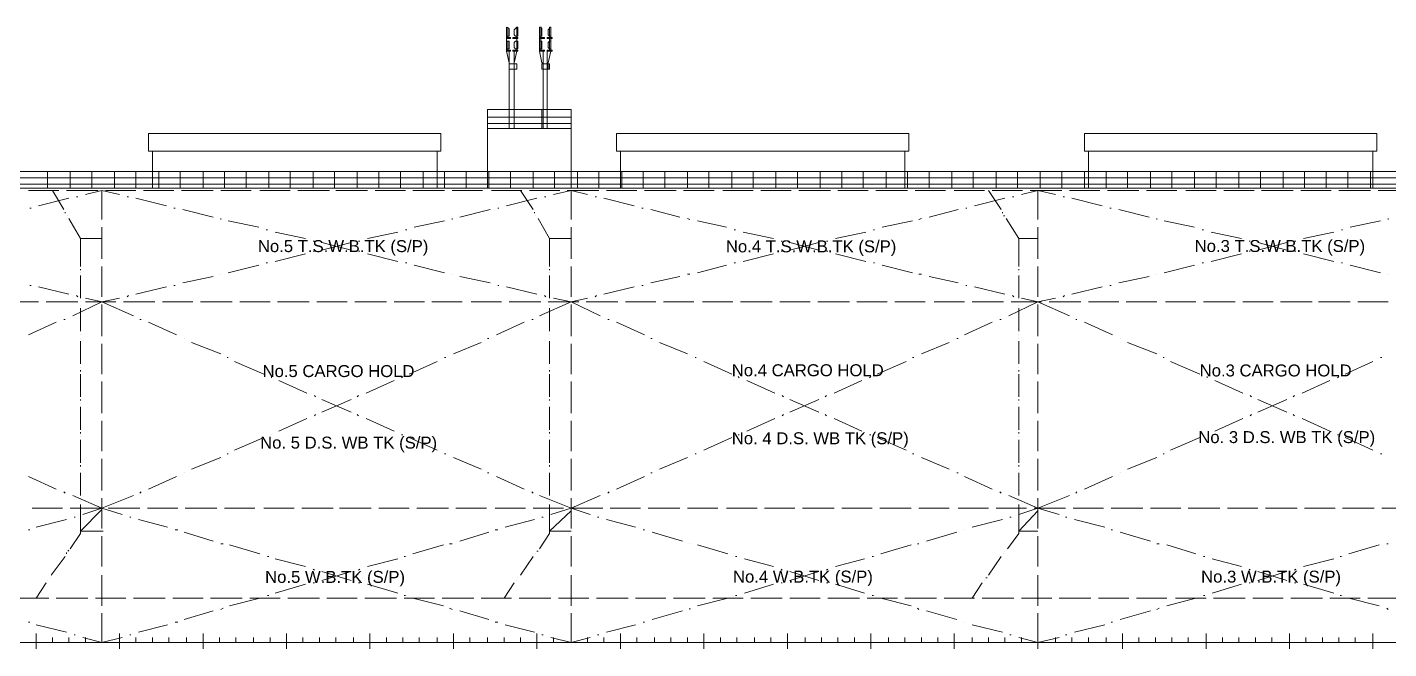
# Model space of a CAD drawing. Header units: millimetres. Extents: x -20 to 292011, y -1154 to 59111.
# Drawn here: x 141863 to 216007, y -259 to 33559 of the extents above; entities that cross this region are included whole.
import ezdxf

# ---------------------------------------------------------------- set-up
doc = ezdxf.new("R2010")
doc.units = ezdxf.units.MM
doc.layers.add('PDF_Geomertry', color=7, linetype='Continuous')
doc.styles.get("Standard").update_dxf_attribs({"font": 'arial.ttf'})

msp = doc.modelspace()

# ---------------------------------------------------------------- linework, layer by layer
at = {"layer": 'PDF_Geomertry', "lineweight": 5}
for points in [[(168104, 33145), (168104, 33421), (168104, 33490), (167967, 33559), (167967, 33076), (168104, 33076)], [(168587, 32939), (168587, 33008), (168311, 33008), (168311, 32939)], [(168380, 32457), (168449, 32388), (168518, 32388), (168518, 32319), (168518, 32388), (168587, 32388), (168587, 32801), (168518, 32801), (168449, 32801), (168380, 32732)], [(169895, 33008), (169757, 33008)], [(169895, 32939), (169895, 33008)], [(170446, 32939), (170171, 32939), (170171, 33008), (170446, 33008)], [(168173, 32250), (167967, 32250), (167967, 32319), (168173, 32319)], [(168036, 32319), (167967, 32319), (168036, 32319)], [(168587, 32250), (168587, 32319), (168311, 32319), (168311, 32250)], [(168449, 32319), (168587, 32319)], [(168104, 31286), (168104, 31561)], [(170308, 31286), (169895, 31286), (169895, 31561), (170308, 31561)], [(164385, 26809), (148475, 26809), (148475, 27773), (164385, 27773)], [(173959, 26809), (173959, 27773), (189869, 27773), (189869, 26809)], [(215353, 26809), (199443, 26809), (199443, 27773), (215353, 27773)], [(123404, 25707), (260604, 25707)]]:
    msp.add_lwpolyline(points, close=True, dxfattribs=at)
for points in [[(167967, 33559), (167967, 33559)], [(168036, 33559), (168036, 33076), (168036, 33008), (168036, 32939), (168036, 33008)], [(168518, 33559), (168587, 33559), (168587, 33076), (168518, 33076), (168518, 33008), (168518, 33076), (168518, 33559), (168449, 33490), (168380, 33421), (168380, 33145), (168449, 33076), (168518, 33076)], [(169826, 33008), (169826, 33076), (169826, 33559), (169757, 33559), (169757, 33076), (169757, 33008), (169757, 32939)], [(169826, 33559), (169895, 33490), (169895, 33421), (169895, 33145), (169895, 33076), (169826, 33076), (169757, 33076)], [(170308, 33559), (170308, 33490), (170240, 33421), (170240, 33145), (170308, 33076), (170308, 33559), (170377, 33559), (170377, 33076), (170377, 33008), (170377, 32939), (170377, 32250), (170240, 31630), (170171, 31630)], [(167967, 33008), (167967, 32939), (167967, 33008), (167967, 32939), (168173, 32939), (168173, 33008), (167967, 33008), (168036, 33008), (167967, 33008), (167967, 33076), (167967, 33076)], [(167967, 32319), (167967, 32250), (167967, 32939), (167967, 32250), (168104, 31630), (168104, 31630)], [(168104, 32732), (168104, 32801), (167967, 32801), (167967, 32801)], [(167967, 32801), (167967, 32388), (168104, 32388), (168104, 32457), (168104, 32732)], [(168036, 32801), (168036, 32388), (168036, 32319), (168036, 32250)], [(168380, 31630), (168380, 31630), (168518, 32250), (168518, 32939)], [(168449, 32939), (168449, 33008), (168587, 33008), (168587, 32939), (168587, 33008), (168449, 33008)], [(168518, 32319), (168518, 32250), (168518, 32939), (168518, 33008)], [(168518, 32801), (168518, 32388)], [(169964, 31630), (169895, 31630), (169757, 32250), (169757, 32939), (169757, 33008), (169757, 32939), (170033, 32939), (170033, 33008), (169757, 33008)], [(169826, 32319), (169826, 32388), (169757, 32388), (169757, 32801), (169826, 32801), (169826, 32388), (169895, 32388), (169895, 32457), (169895, 32732), (169895, 32801), (169826, 32801)], [(169826, 32250), (169826, 32939)], [(170308, 32801), (170240, 32732), (170240, 32457), (170308, 32388), (170308, 32801), (170377, 32801), (170377, 32388), (170377, 32319), (170308, 32319), (170308, 32319), (170377, 32319)], [(170308, 33008), (170308, 33076), (170377, 33076)], [(170377, 32388), (170308, 32388), (170308, 32319), (170308, 32250), (170308, 32939), (170308, 33008), (170377, 33008), (170377, 32939)], [(170377, 33008), (170308, 33008), (170308, 32939)], [(167967, 32388), (167967, 32388), (167967, 32319), (167967, 32319)], [(168104, 32250), (168104, 28049)], [(168380, 32250), (168380, 28049), (168380, 29082)], [(168449, 32319), (168449, 32319)], [(169757, 32388), (169757, 32319), (169895, 32319), (169757, 32319), (169757, 32250), (169757, 32319), (169757, 32319)], [(169757, 32319), (170033, 32319), (170033, 32250), (169757, 32250)], [(169895, 32250), (169895, 32319), (169895, 32319)], [(169964, 32250), (169964, 28049)], [(170171, 32250), (170171, 32319), (170446, 32319), (170446, 32250), (170171, 32250), (170171, 28049)], [(170377, 32319), (170377, 32319), (170377, 32250)], [(168104, 31561), (168518, 31561), (168518, 31286), (168104, 31286)], [(168380, 31561), (168380, 31286)], [(169964, 31561), (169964, 31286)], [(170240, 31561), (170240, 31286)], [(166934, 28049), (166934, 29082), (171479, 29082), (171479, 28049), (171479, 24811)], [(169895, 28049), (169895, 29082)], [(3286, 14893), (1289, 14342), (1289, 24811), (261017, 24811), (267353, 25018), (271417, 28668)], [(166934, 28668), (171479, 28668)], [(166934, 28324), (171479, 28324)], [(166934, 24811), (166934, 28049), (171479, 28049)], [(148682, 26809), (148682, 24811)], [(164179, 26809), (164179, 24811)], [(174165, 26809), (174165, 24811)], [(189662, 26809), (189662, 24811)], [(199649, 26809), (199649, 24811)], [(215146, 26809), (215146, 24811)], [(268042, 25707), (260604, 25362), (123404, 25362)], [(267629, 25294), (260604, 25018), (123404, 25018)], [(142965, 25707), (142965, 24811)], [(144205, 25707), (144205, 24811)], [(145376, 25707), (145376, 24811)], [(146615, 25707), (146615, 24811)], [(147786, 25707), (147786, 24811)], [(149026, 25707), (149026, 24811)], [(150197, 25707), (150197, 24811)], [(151437, 25707), (151437, 24811)], [(152608, 25707), (152608, 24811)], [(153778, 25707), (153778, 24811)], [(155018, 25707), (155018, 24811)], [(156189, 25707), (156189, 24811)], [(157429, 25707), (157429, 24811)], [(158600, 25707), (158600, 24811)], [(159839, 25707), (159839, 24811)], [(161010, 25707), (161010, 24811)], [(162181, 25707), (162181, 24811)], [(163421, 25707), (163421, 24811)], [(164592, 25707), (164592, 24811)], [(165763, 25707), (165763, 24811)], [(167002, 25707), (167002, 24811)], [(168173, 25707), (168173, 24811)], [(169413, 25707), (169413, 24811)], [(170584, 25707), (170584, 24811)], [(171824, 25707), (171824, 24811)], [(172995, 25707), (172995, 24811)], [(174234, 25707), (174234, 24811)], [(175405, 25707), (175405, 24811)], [(176576, 25707), (176576, 24811)], [(177816, 25707), (177816, 24811)], [(178987, 25707), (178987, 24811)], [(180226, 25707), (180226, 24811)], [(181397, 25707), (181397, 24811)], [(182637, 25707), (182637, 24811)], [(183808, 25707), (183808, 24811)], [(185048, 25707), (185048, 24811)], [(186219, 25707), (186219, 24811)], [(187389, 25707), (187389, 24811)], [(188629, 25707), (188629, 24811)], [(189800, 25707), (189800, 24811)], [(190971, 25707), (190971, 24811)], [(192211, 25707), (192211, 24811)], [(193382, 25707), (193382, 24811)], [(194621, 25707), (194621, 24811)], [(195792, 25707), (195792, 24811)], [(197032, 25707), (197032, 24811)], [(198203, 25707), (198203, 24811)], [(199443, 25707), (199443, 24811)], [(200613, 25707), (200613, 24811)], [(201784, 25707), (201784, 24811)], [(203024, 25707), (203024, 24811)], [(204195, 25707), (204195, 24811)], [(205435, 25707), (205435, 24811)], [(206606, 25707), (206606, 24811)], [(207845, 25707), (207845, 24811)], [(209016, 25707), (209016, 24811)], [(210256, 25707), (210256, 24811)], [(211427, 25707), (211427, 24811)], [(212598, 25707), (212598, 24811)], [(213769, 25707), (213769, 24811)], [(215008, 25707), (215008, 24811)], [(141932, 24674), (143585, 24674)], [(143860, 23641), (143240, 24674)], [(143998, 24674), (145720, 24674)], [(145927, 24674), (145031, 24467)], [(145927, 23090), (145927, 24674), (146891, 24467)], [(146133, 24674), (147786, 24674)], [(148200, 24674), (149852, 24674)], [(150266, 24674), (151988, 24674)], [(152401, 24674), (154054, 24674)], [(154536, 24674), (156189, 24674)], [(156602, 24674), (158324, 24674)], [(158669, 24674), (160390, 24674)], [(160804, 24674), (162457, 24674)], [(162870, 24674), (164592, 24674)], [(165005, 24674), (166658, 24674)], [(167140, 24674), (168793, 24674)], [(169413, 23641), (168724, 24674)], [(169206, 24674), (170859, 24674)], [(170515, 24467), (171479, 24674), (172375, 24467)], [(171273, 24674), (172995, 24674)], [(171479, 23090), (171479, 24674)], [(173408, 24674), (175061, 24674)], [(175474, 24674), (177196, 24674)], [(177609, 24674), (179262, 24674)], [(179744, 24674), (181397, 24674)], [(181811, 24674), (183464, 24674)], [(183877, 24674), (185599, 24674)], [(186012, 24674), (187665, 24674)], [(188078, 24674), (189800, 24674)], [(190213, 24674), (191866, 24674)], [(192348, 24674), (194001, 24674)], [(194897, 23641), (194208, 24674)], [(194415, 24674), (196068, 24674)], [(197858, 24467), (196894, 24674), (195999, 24467)], [(196481, 24674), (198203, 24674)], [(196894, 23090), (196894, 24674)], [(198616, 24674), (200269, 24674)], [(200682, 24674), (202404, 24674)], [(202817, 24674), (204470, 24674)], [(204953, 24674), (206606, 24674)], [(207019, 24674), (208672, 24674)], [(209085, 24674), (210807, 24674)], [(211220, 24674), (212873, 24674)], [(213286, 24674), (215008, 24674)], [(215422, 24674), (217075, 24674)], [(144136, 24260), (142483, 23847)], [(144618, 24329), (144549, 24329)], [(147304, 24329), (147373, 24329)], [(147786, 24260), (149439, 23847)], [(169620, 24260), (167967, 23847)], [(170102, 24329), (170033, 24329)], [(172788, 24329), (172857, 24329)], [(173270, 24260), (174923, 23847)], [(195103, 24260), (193450, 23847)], [(195586, 24329), (195517, 24329)], [(198272, 24329), (198341, 24329)], [(198754, 24260), (200407, 23847)], [(142070, 23709), (142001, 23709)], [(143929, 23434), (143929, 23503)], [(144067, 23296), (144067, 23296)], [(144756, 20541), (144756, 22056), (144136, 23158)], [(149852, 23709), (149921, 23709)], [(150335, 23641), (151988, 23227)], [(152401, 23158), (152401, 23090)], [(152814, 23021), (154467, 22676)], [(164592, 23021), (162939, 22676)], [(165005, 23158), (165005, 23090)], [(167071, 23641), (165418, 23227)], [(167553, 23709), (167485, 23709)], [(169482, 23434), (169482, 23503)], [(169551, 23296), (169551, 23296)], [(170308, 20541), (170308, 22056), (169689, 23158)], [(175336, 23709), (175405, 23709)], [(175818, 23641), (177403, 23227)], [(177816, 23158), (177954, 23090)], [(178367, 23021), (179951, 22676)], [(190076, 23021), (188423, 22676)], [(190558, 23158), (190420, 23090)], [(192555, 23641), (190971, 23227)], [(193037, 23709), (192968, 23709)], [(194966, 23434), (194966, 23503)], [(195103, 23296), (195035, 23296)], [(195861, 20541), (195861, 22056), (195172, 23158)], [(200820, 23709), (200889, 23709)], [(201302, 23641), (202955, 23227)], [(203368, 23158), (203368, 23090)], [(203782, 23021), (205435, 22676)], [(215559, 23021), (213906, 22676)], [(215973, 23158), (215973, 23090)], [(145927, 20954), (145927, 22676)], [(154880, 22539), (154949, 22539)], [(155363, 22401), (157016, 22056)], [(162043, 22401), (160390, 22056)], [(162526, 22539), (162457, 22539)], [(171479, 20954), (171479, 22676)], [(180364, 22539), (180433, 22539)], [(180846, 22401), (182499, 22056)], [(187527, 22401), (185874, 22056)], [(188009, 22539), (187940, 22539)], [(196894, 20954), (196894, 22676)], [(205848, 22539), (205917, 22539)], [(206330, 22401), (207983, 22056)], [(213011, 22401), (211358, 22056)], [(213493, 22539), (213424, 22539)], [(144756, 22056), (145927, 22056)], [(157429, 21919), (157498, 21919)], [(159495, 21850), (157911, 21437)], [(157911, 21850), (159495, 21437)], [(159977, 21919), (159908, 21919)], [(170308, 22056), (171479, 22056)], [(182913, 21919), (182981, 21919)], [(184979, 21850), (183395, 21437)], [(183395, 21850), (184979, 21437)], [(185461, 21919), (185392, 21919)], [(195861, 22056), (196894, 22056)], [(208396, 21919), (208465, 21919)], [(210463, 21850), (208878, 21437)], [(208878, 21850), (210463, 21437)], [(210945, 21919), (210876, 21919)], [(157016, 21230), (155363, 20817)], [(157498, 21368), (157429, 21368)], [(159908, 21368), (159977, 21368)], [(160390, 21230), (162043, 20817)], [(182499, 21230), (180846, 20817)], [(182981, 21368), (182913, 21368)], [(185392, 21368), (185461, 21368)], [(185874, 21230), (187527, 20817)], [(207983, 21230), (206330, 20817)], [(208465, 21368), (208396, 21368)], [(210876, 21368), (210945, 21368)], [(211358, 21230), (213011, 20817)], [(144756, 20335), (144756, 20403)], [(144756, 20197), (144756, 20197)], [(144756, 18819), (144756, 20059)], [(145927, 18888), (145927, 20541)], [(152401, 20128), (152401, 20128)], [(154467, 20610), (152814, 20197)], [(154949, 20748), (154880, 20748)], [(162457, 20748), (162526, 20748)], [(162939, 20610), (164592, 20197)], [(165005, 20128), (165005, 20128)], [(170308, 20335), (170308, 20403)], [(170308, 20197), (170308, 20197)], [(170308, 18819), (170308, 20059)], [(171479, 18888), (171479, 20541)], [(177954, 20128), (177816, 20128)], [(179951, 20610), (178367, 20197)], [(180433, 20748), (180364, 20748)], [(187940, 20748), (188009, 20748)], [(188423, 20610), (190076, 20197)], [(190420, 20128), (190558, 20128)], [(195861, 20335), (195861, 20403)], [(195861, 20197), (195861, 20197)], [(195861, 18819), (195861, 20059)], [(196894, 18888), (196894, 20541)], [(203368, 20128), (203368, 20128)], [(205435, 20610), (203782, 20197)], [(205917, 20748), (205848, 20748)], [(213424, 20748), (213493, 20748)], [(213906, 20610), (215559, 20197)], [(215973, 20128), (215973, 20128)], [(142001, 19508), (142070, 19508)], [(142483, 19439), (144136, 19026)], [(149439, 19439), (147786, 19026)], [(149921, 19508), (149852, 19508)], [(151988, 19990), (150335, 19646)], [(165418, 19990), (167071, 19646)], [(167485, 19508), (167553, 19508)], [(167967, 19439), (169620, 19026)], [(174923, 19439), (173270, 19026)], [(175405, 19508), (175336, 19508)], [(177403, 19990), (175818, 19646)], [(190971, 19990), (192555, 19646)], [(192968, 19508), (193037, 19508)], [(193450, 19439), (195103, 19026)], [(200407, 19439), (198754, 19026)], [(200889, 19508), (200820, 19508)], [(202955, 19990), (201302, 19646)], [(140830, 18613), (142483, 18613)], [(142896, 18613), (144618, 18613)], [(145031, 18819), (145927, 18613), (144343, 17855)], [(144549, 18957), (144618, 18888)], [(144756, 18613), (144756, 18613)], [(145031, 18613), (146684, 18613)], [(146891, 18819), (145927, 18613), (147649, 17855)], [(147097, 18613), (148819, 18613)], [(147373, 18957), (147304, 18888)], [(149233, 18613), (150886, 18613)], [(151299, 18613), (153021, 18613)], [(153434, 18613), (155087, 18613)], [(155500, 18613), (157222, 18613)], [(157635, 18613), (159288, 18613)], [(159702, 18613), (161424, 18613)], [(161837, 18613), (163490, 18613)], [(163903, 18613), (165556, 18613)], [(166038, 18613), (167691, 18613)], [(168104, 18613), (169826, 18613)], [(170515, 18819), (171479, 18613), (169757, 17855)], [(170033, 18957), (170102, 18888)], [(170240, 18613), (171893, 18613)], [(170308, 18613), (170308, 18613)], [(172375, 18819), (171479, 18613), (173063, 17855)], [(172306, 18613), (174028, 18613)], [(172857, 18957), (172788, 18888)], [(174441, 18613), (176094, 18613)], [(176507, 18613), (178160, 18613)], [(178642, 18613), (180295, 18613)], [(180709, 18613), (182430, 18613)], [(182844, 18613), (184497, 18613)], [(184910, 18613), (186632, 18613)], [(187045, 18613), (188698, 18613)], [(189111, 18613), (190764, 18613)], [(191246, 18613), (192899, 18613)], [(193313, 18613), (195035, 18613)], [(195999, 18819), (196894, 18613), (195310, 17855)], [(195448, 18613), (197101, 18613)], [(195517, 18957), (195586, 18888)], [(195861, 18613), (195861, 18613)], [(197858, 18819), (196894, 18613), (198616, 17855)], [(197514, 18613), (199236, 18613)], [(198341, 18957), (198272, 18888)], [(199649, 18613), (201302, 18613)], [(201715, 18613), (203368, 18613)], [(203851, 18613), (205504, 18613)], [(205917, 18613), (207639, 18613)], [(208052, 18613), (209705, 18613)], [(210118, 18613), (211840, 18613)], [(212184, 18613), (213906, 18613)], [(214320, 18613), (215973, 18613)], [(144756, 18406), (144756, 18406)], [(144756, 17029), (144756, 18268)], [(145927, 16753), (145927, 18475)], [(170308, 18406), (170308, 18406)], [(170308, 17029), (170308, 18268)], [(171479, 16753), (171479, 18475)], [(195861, 18406), (195861, 18406)], [(195861, 17029), (195861, 18268)], [(196894, 16753), (196894, 18475)], [(143447, 17511), (141932, 16822)], [(143929, 17648), (143860, 17648)], [(147993, 17648), (148062, 17648)], [(148475, 17511), (149990, 16822)], [(168931, 17511), (167416, 16822)], [(169413, 17648), (169344, 17648)], [(173477, 17648), (173546, 17648)], [(173959, 17511), (175474, 16822)], [(194415, 17511), (192899, 16822)], [(194897, 17648), (194828, 17648)], [(198960, 17648), (199029, 17648)], [(199443, 17511), (200958, 16822)], [(144756, 16822), (144756, 16822)], [(144756, 16615), (144756, 16615)], [(144756, 15238), (144756, 16478)], [(145927, 14687), (145927, 16340)], [(150404, 16615), (150404, 16615)], [(150817, 16409), (152401, 15789)], [(166589, 16409), (165074, 15789)], [(167002, 16615), (166934, 16615)], [(170308, 16822), (170308, 16822)], [(170308, 16615), (170308, 16615)], [(170308, 15238), (170308, 16478)], [(171479, 14687), (171479, 16340)], [(175818, 16615), (175887, 16615)], [(176301, 16409), (177816, 15789)], [(192073, 16409), (190558, 15789)], [(192555, 16615), (192486, 16615)], [(195861, 16822), (195861, 16822)], [(195861, 16615), (195861, 16615)], [(195861, 15238), (195861, 16478)], [(196894, 14687), (196894, 16340)], [(201371, 16615), (201371, 16615)], [(201784, 16409), (203368, 15789)], [(152745, 15582), (152814, 15582)], [(164661, 15582), (164592, 15582)], [(178229, 15582), (178298, 15582)], [(190144, 15582), (190076, 15582)], [(203713, 15582), (203782, 15582)], [(215628, 15582), (215559, 15582)], [(144756, 15031), (144756, 15031)], [(144756, 14825), (144756, 14893)], [(153159, 15376), (154743, 14687)], [(164179, 15376), (162663, 14687)], [(170308, 15031), (170308, 15031)], [(170308, 14825), (170308, 14893)], [(178711, 15376), (180226, 14687)], [(189731, 15376), (188147, 14687)], [(195861, 15031), (195861, 15031)], [(195861, 14825), (195861, 14893)], [(204126, 15376), (205710, 14687)], [(215146, 15376), (213631, 14687)], [(144756, 13447), (144756, 14687)], [(145927, 12552), (145927, 14274)], [(155156, 14549), (155156, 14480)], [(155569, 14342), (157084, 13654)], [(161837, 14342), (160322, 13654)], [(162319, 14549), (162250, 14480)], [(170308, 13447), (170308, 14687)], [(171479, 12552), (171479, 14274)], [(180571, 14549), (180640, 14480)], [(181053, 14342), (182568, 13654)], [(187321, 14342), (185805, 13654)], [(187803, 14549), (187734, 14480)], [(195861, 13447), (195861, 14687)], [(196894, 12552), (196894, 14274)], [(206123, 14549), (206123, 14480)], [(206537, 14342), (208052, 13654)], [(212804, 14342), (211289, 13654)], [(213286, 14549), (213218, 14480)], [(157498, 13516), (157567, 13447)], [(159908, 13516), (159839, 13447)], [(182981, 13516), (183050, 13447)], [(185392, 13516), (185323, 13447)], [(208465, 13516), (208534, 13447)], [(210876, 13516), (210807, 13447)], [(144756, 13240), (144756, 13309)], [(144756, 13103), (144756, 13103)], [(144756, 11656), (144756, 12896)], [(157911, 13309), (159495, 12621)], [(159495, 13309), (157911, 12621)], [(170308, 13240), (170308, 13309)], [(170308, 13103), (170308, 13103)], [(170308, 11656), (170308, 12896)], [(183395, 13309), (184979, 12621)], [(184979, 13309), (183395, 12621)], [(195861, 13240), (195861, 13309)], [(195861, 13103), (195861, 13103)], [(195861, 11656), (195861, 12896)], [(208878, 13309), (210463, 12621)], [(210463, 13309), (208878, 12621)], [(145927, 10485), (145927, 12138)], [(157084, 12276), (155569, 11587)], [(157567, 12483), (157498, 12414)], [(159839, 12483), (159908, 12414)], [(160322, 12276), (161837, 11587)], [(171479, 10485), (171479, 12138)], [(182568, 12276), (181053, 11587)], [(183050, 12483), (182981, 12414)], [(185323, 12483), (185392, 12414)], [(185805, 12276), (187321, 11587)], [(196894, 10485), (196894, 12138)], [(208052, 12276), (206537, 11587)], [(208534, 12483), (208465, 12414)], [(210807, 12483), (210876, 12414)], [(211289, 12276), (212804, 11587)], [(144756, 11450), (144756, 11519)], [(144756, 11312), (144756, 11312)], [(154743, 11243), (153159, 10554)], [(155156, 11381), (155156, 11381)], [(162250, 11381), (162319, 11381)], [(162663, 11243), (164179, 10554)], [(170308, 11450), (170308, 11519)], [(170308, 11312), (170308, 11312)], [(180226, 11243), (178711, 10554)], [(180640, 11381), (180571, 11381)], [(187734, 11381), (187803, 11381)], [(188147, 11243), (189731, 10554)], [(195861, 11450), (195861, 11519)], [(195861, 11312), (195861, 11312)], [(205710, 11243), (204126, 10554)], [(206123, 11381), (206123, 11381)], [(213218, 11381), (213286, 11381)], [(213631, 11243), (215146, 10554)], [(144756, 9866), (144756, 11105)], [(170308, 9866), (170308, 11105)], [(195861, 9866), (195861, 11105)], [(144756, 9728), (144756, 9659)], [(145927, 8350), (145927, 10072)], [(152401, 10141), (150817, 9521)], [(152814, 10348), (152745, 10348)], [(164592, 10348), (164661, 10348)], [(165074, 10141), (166589, 9521)], [(170308, 9728), (170308, 9659)], [(171479, 8350), (171479, 10072)], [(177816, 10141), (176301, 9521)], [(178298, 10348), (178229, 10348)], [(190076, 10348), (190144, 10348)], [(190558, 10141), (192073, 9521)], [(195861, 9728), (195861, 9659)], [(196894, 8350), (196894, 10072)], [(203368, 10141), (201784, 9521)], [(203782, 10348), (203713, 10348)], [(215559, 10348), (215628, 10348)], [(141932, 9108), (143447, 8419)], [(144756, 9521), (144756, 9521)], [(144756, 8075), (144756, 9315)], [(149990, 9108), (148475, 8419)], [(150404, 9315), (150404, 9315)], [(166934, 9315), (167002, 9315)], [(167416, 9108), (168931, 8419)], [(170308, 9521), (170308, 9521)], [(170308, 8075), (170308, 9315)], [(175474, 9108), (173959, 8419)], [(175887, 9315), (175818, 9315)], [(192486, 9315), (192555, 9315)], [(192899, 9108), (194415, 8419)], [(195861, 9521), (195861, 9521)], [(195861, 8075), (195861, 9315)], [(200958, 9108), (199443, 8419)], [(201371, 9315), (201371, 9315)], [(143860, 8281), (143929, 8213)], [(148062, 8281), (147993, 8213)], [(169344, 8281), (169413, 8213)], [(173546, 8281), (173477, 8213)], [(194828, 8281), (194897, 8213)], [(199029, 8281), (198960, 8213)], [(144205, 7386), (145927, 7386), (147649, 8075)], [(144205, 5182), (144756, 6009), (144756, 7593)], [(144343, 8075), (145927, 7386), (147029, 7042)], [(144756, 7937), (144756, 7937)], [(144756, 7730), (144756, 7730)], [(145927, 6284), (145927, 7937)], [(169757, 8075), (171479, 7386), (173201, 7386)], [(169757, 5182), (170308, 6009), (170308, 7593)], [(170308, 7937), (170308, 7937)], [(170308, 7730), (170308, 7730)], [(173063, 8075), (171479, 7386), (172512, 7042)], [(171479, 6284), (171479, 7937)], [(195241, 5182), (195861, 6009), (195861, 7593)], [(195310, 8075), (196894, 7386), (195861, 7042)], [(195861, 7937), (195861, 7937)], [(195861, 7730), (195861, 7730)], [(198616, 8075), (196894, 7386), (198065, 7042)], [(196894, 6284), (196894, 7937)], [(142138, 7386), (143791, 7386)], [(143998, 6766), (142345, 6353)], [(144480, 6904), (144411, 6904)], [(145927, 7317), (144756, 6146), (145996, 6146)], [(145927, 7386), (144894, 7042)], [(146271, 7386), (147993, 7386)], [(147442, 6904), (147511, 6904)], [(147924, 6766), (149508, 6353)], [(148406, 7386), (150059, 7386)], [(150472, 7386), (152194, 7386)], [(152608, 7386), (154261, 7386)], [(154743, 7386), (156396, 7386)], [(156809, 7386), (158531, 7386)], [(158875, 7386), (160597, 7386)], [(161010, 7386), (162663, 7386)], [(163077, 7386), (164798, 7386)], [(165212, 7386), (166865, 7386)], [(167347, 7386), (169000, 7386)], [(169482, 6766), (167898, 6353)], [(169413, 7386), (171066, 7386)], [(169964, 6904), (169895, 6904)], [(171479, 7248), (170308, 6146), (171479, 6146)], [(171479, 7386), (170377, 7042)], [(172926, 6904), (172995, 6904)], [(173408, 6766), (174992, 6353)], [(173614, 7386), (175267, 7386)], [(175681, 7386), (177403, 7386)], [(177816, 7386), (179469, 7386)], [(179951, 7386), (181604, 7386)], [(182017, 7386), (183670, 7386)], [(184083, 7386), (185805, 7386)], [(186219, 7386), (187872, 7386)], [(188285, 7386), (190007, 7386)], [(190420, 7386), (192073, 7386)], [(192555, 7386), (194208, 7386)], [(194966, 6766), (193313, 6353)], [(194621, 7386), (196274, 7386)], [(195448, 6904), (195379, 6904)], [(196894, 7248), (195861, 6146), (196894, 6146)], [(196688, 7386), (198409, 7386)], [(198409, 6904), (198478, 6904)], [(198823, 7386), (200476, 7386)], [(198892, 6766), (200545, 6353)], [(200889, 7386), (202611, 7386)], [(203024, 7386), (204677, 7386)], [(205090, 7386), (206812, 7386)], [(207225, 7386), (208878, 7386)], [(209292, 7386), (211014, 7386)], [(211427, 7386), (213080, 7386)], [(213493, 7386), (215215, 7386)], [(215628, 7386), (217281, 7386)], [(142001, 6215), (141932, 6215)], [(149921, 6215), (150059, 6215)], [(150404, 6077), (151988, 5595)], [(167002, 6077), (165418, 5595)], [(167485, 6215), (167347, 6215)], [(175405, 6215), (175474, 6215)], [(175887, 6077), (177540, 5595)], [(192486, 6077), (190833, 5595)], [(192899, 6215), (192899, 6215)], [(200889, 6215), (200958, 6215)], [(201371, 6077), (203024, 5595)], [(145927, 4218), (145927, 5871)], [(152401, 5458), (152539, 5458)], [(152883, 5389), (154536, 4907)], [(164523, 5389), (162870, 4907)], [(165005, 5458), (164867, 5458)], [(171479, 4218), (171479, 5871)], [(177954, 5458), (177954, 5458)], [(178367, 5389), (180020, 4907)], [(190007, 5389), (188354, 4907)], [(190420, 5458), (190351, 5458)], [(196894, 4218), (196894, 5871)], [(203368, 5458), (203506, 5458)], [(203919, 5389), (205504, 4907)], [(215491, 5389), (213837, 4907)], [(215973, 5458), (215904, 5458)], [(143172, 3736), (143929, 4769)], [(143998, 4907), (143998, 4975)], [(144067, 5044), (144136, 5113)], [(154949, 4769), (155018, 4769)], [(155363, 4631), (157016, 4218)], [(162043, 4631), (160390, 4218)], [(162457, 4769), (162388, 4769)], [(168724, 3736), (169413, 4769)], [(169551, 4907), (169551, 4907)], [(169620, 5044), (169689, 5044)], [(180433, 4769), (180502, 4769)], [(180915, 4631), (182499, 4218)], [(187458, 4631), (185874, 4218)], [(187940, 4769), (187872, 4769)], [(194208, 3736), (194897, 4769)], [(195035, 4907), (195035, 4907)], [(195103, 5044), (195103, 5044)], [(205917, 4769), (205986, 4769)], [(206399, 4631), (207983, 4218)], [(213011, 4631), (211358, 4218)], [(213424, 4769), (213355, 4769)], [(145927, 2083), (145927, 3736)], [(157429, 4080), (157498, 4011)], [(157911, 3942), (159495, 3460)], [(159495, 3942), (157911, 3460)], [(159977, 4080), (159908, 4011)], [(171479, 2083), (171479, 3736)], [(182913, 4080), (182981, 4011)], [(183395, 3942), (184979, 3460)], [(184979, 3942), (183395, 3460)], [(185461, 4080), (185392, 4011)], [(196894, 2083), (196894, 3736)], [(208396, 4080), (208465, 4011)], [(208878, 3942), (210463, 3460)], [(210463, 3942), (208878, 3460)], [(210945, 4080), (210876, 4011)], [(142345, 2496), (142896, 3322)], [(142965, 3460), (142965, 3460)], [(143103, 3598), (143103, 3598)], [(157016, 3254), (155363, 2771)], [(157498, 3322), (157429, 3322)], [(159908, 3322), (159977, 3322)], [(160390, 3254), (162043, 2771)], [(167829, 2496), (168380, 3322)], [(168518, 3460), (168518, 3460)], [(168587, 3598), (168587, 3598)], [(182499, 3254), (180915, 2771)], [(182981, 3322), (182913, 3322)], [(185392, 3322), (185461, 3322)], [(185874, 3254), (187458, 2771)], [(193313, 2496), (193864, 3322)], [(194001, 3460), (194001, 3460)], [(194070, 3598), (194139, 3598)], [(207983, 3254), (206399, 2771)], [(208465, 3322), (208396, 3322)], [(210876, 3322), (210945, 3322)], [(211358, 3254), (213011, 2771)], [(143034, 2496), (141381, 2496)], [(145169, 2496), (143447, 2496)], [(147235, 2496), (145582, 2496)], [(149370, 2496), (147649, 2496)], [(151437, 2496), (149784, 2496)], [(153572, 2496), (151850, 2496)], [(154536, 2496), (152883, 2083)], [(155638, 2496), (153985, 2496)], [(155018, 2634), (154949, 2634)], [(157773, 2496), (156051, 2496)], [(159839, 2496), (158186, 2496)], [(161975, 2496), (160253, 2496)], [(162388, 2634), (162457, 2634)], [(164041, 2496), (162388, 2496)], [(162870, 2496), (164523, 2083)], [(166176, 2496), (164454, 2496)], [(168242, 2496), (166589, 2496)], [(170377, 2496), (168655, 2496)], [(172444, 2496), (170791, 2496)], [(174579, 2496), (172857, 2496)], [(176645, 2496), (174992, 2496)], [(178780, 2496), (177058, 2496)], [(180020, 2496), (178367, 2083)], [(180846, 2496), (179193, 2496)], [(180502, 2634), (180433, 2634)], [(182981, 2496), (181260, 2496)], [(185048, 2496), (183395, 2496)], [(187183, 2496), (185461, 2496)], [(189249, 2496), (187596, 2496)], [(187872, 2634), (187940, 2634)], [(188354, 2496), (190007, 2083)], [(191384, 2496), (189662, 2496)], [(193450, 2496), (191797, 2496)], [(195586, 2496), (193864, 2496)], [(197652, 2496), (195999, 2496)], [(199787, 2496), (198065, 2496)], [(201853, 2496), (200200, 2496)], [(203919, 2496), (202266, 2496)], [(205504, 2496), (203919, 2083)], [(206055, 2496), (204402, 2496)], [(205986, 2634), (205917, 2634)], [(208190, 2496), (206468, 2496)], [(210256, 2496), (208603, 2496)], [(212391, 2496), (210669, 2496)], [(214457, 2496), (212804, 2496)], [(213355, 2634), (213424, 2634)], [(213837, 2496), (215491, 2083)], [(216524, 2496), (214871, 2496)], [(147029, 361), (145927, 85), (145927, 1669)], [(151988, 1807), (150404, 1325)], [(152539, 1945), (152401, 1876)], [(164867, 1945), (165005, 1876)], [(165418, 1807), (167002, 1325)], [(171479, 361), (171479, 85), (171479, 1669)], [(177540, 1807), (175887, 1325)], [(177954, 1945), (177954, 1876)], [(190351, 1945), (190420, 1876)], [(190833, 1807), (192486, 1325)], [(196894, 85), (196894, 1669)], [(203024, 1807), (201371, 1325)], [(203506, 1945), (203368, 1876)], [(215904, 1945), (215973, 1876)], [(141932, 1187), (142001, 1187)], [(142345, 1050), (143998, 636)], [(149508, 1050), (147924, 636)], [(150059, 1187), (149921, 1187)], [(167347, 1187), (167485, 1187)], [(167898, 1050), (169482, 636)], [(174992, 1050), (173408, 636)], [(175474, 1187), (175405, 1187)], [(192899, 1187), (192899, 1187)], [(193313, 1050), (194966, 636)], [(200545, 1050), (198892, 636)], [(200958, 1187), (200889, 1187)], [(21951, 85), (146547, 85)], [(142345, -259), (142345, 567)], [(143240, 85), (143240, 361)], [(144136, 85), (144136, 361)], [(144411, 499), (144480, 499)], [(144756, 85), (283401, 85)], [(144894, 361), (145927, 85), (145927, 361)], [(145031, 85), (145031, 361)], [(146891, -259), (146891, 567)], [(147511, 499), (147442, 499)], [(147786, 85), (147786, 361)], [(148682, 85), (148682, 361)], [(149577, 85), (149577, 361)], [(150541, 85), (150541, 361)], [(151437, -259), (151437, 567)], [(152332, 85), (152332, 361)], [(153227, 85), (153227, 361)], [(154192, 85), (154192, 361)], [(155087, 85), (155087, 361)], [(155982, -259), (155982, 567)], [(156878, 85), (156878, 361)], [(157773, 85), (157773, 361)], [(158669, 85), (158669, 361)], [(159633, 85), (159633, 361)], [(160528, -259), (160528, 567)], [(161424, 85), (161424, 361)], [(162319, 85), (162319, 361)], [(163214, 85), (163214, 361)], [(164179, 85), (164179, 361)], [(165074, -259), (165074, 567)], [(165969, 85), (165969, 361)], [(166934, 85), (166934, 361)], [(167829, 85), (167829, 361)], [(168724, 85), (168724, 361)], [(169620, -259), (169620, 567)], [(169895, 499), (169964, 499)], [(172512, 361), (171479, 85), (170377, 361)], [(170515, 85), (170515, 361)], [(172375, 85), (172375, 361)], [(172995, 499), (172926, 499)], [(173270, 85), (173270, 361)], [(174165, -259), (174165, 567)], [(175061, 85), (175061, 361)], [(176025, 85), (176025, 361)], [(176920, 85), (176920, 361)], [(177816, 85), (177816, 361)], [(178711, -259), (178711, 567)], [(179607, 85), (179607, 361)], [(180502, 85), (180502, 361)], [(181466, 85), (181466, 361)], [(182362, 85), (182362, 361)], [(183257, -259), (183257, 567)], [(184221, 85), (184221, 361)], [(185117, 85), (185117, 361)], [(186012, 85), (186012, 361)], [(186907, 85), (186907, 361)], [(187803, -259), (187803, 567)], [(188767, 85), (188767, 361)], [(189662, 85), (189662, 361)], [(190558, 85), (190558, 361)], [(191453, 85), (191453, 361)], [(192348, -259), (192348, 567)], [(193313, 85), (193313, 361)], [(194208, 85), (194208, 361)], [(195103, 85), (195103, 361)], [(195379, 499), (195448, 499)], [(195861, 361), (196894, 85), (198065, 361)], [(195999, 85), (195999, 361)], [(196894, -259), (196894, 567)], [(197858, 85), (197858, 361)], [(198478, 499), (198409, 499)], [(198754, 85), (198754, 361)], [(199649, 85), (199649, 361)], [(200613, 85), (200613, 361)], [(201509, -259), (201509, 567)], [(202404, 85), (202404, 361)], [(203300, 85), (203300, 361)], [(204195, 85), (204195, 361)], [(205090, 85), (205090, 361)], [(206055, -259), (206055, 567)], [(206950, 85), (206950, 361)], [(207845, 85), (207845, 361)], [(208741, 85), (208741, 361)], [(209636, 85), (209636, 361)], [(210600, -259), (210600, 567)], [(211496, 85), (211496, 361)], [(212391, 85), (212391, 361)], [(213286, 85), (213286, 361)], [(214182, 85), (214182, 361)], [(215146, -259), (215146, 567)]]:
    msp.add_lwpolyline(points, dxfattribs=at)

# ---------------------------------------------------------------- texts
for s, p in [('No.5 T.S.W.B.TK (S/P)', (154424, 21324)), ('No.4 T.S.W.B.TK (S/P)', (179909, 21311)), ('No.3 T.S.W.B.TK (S/P)', (205437, 21331)), ('No.5 CARGO HOLD', (154677, 14525)), ('No.4 CARGO HOLD', (180230, 14570)), ('No.3 CARGO HOLD', (205710, 14558)), ('No. 5 D.S. WB TK (S/P)', (154546, 10632)), ('No. 4 D.S. WB TK (S/P)', (180231, 10869)), ('No. 3 D.S. WB TK (S/P)', (205633, 10932)), ('No.5 W.B.TK (S/P)', (154817, 3325)), ('No.4 W.B.TK (S/P)', (180295, 3342)), ('No.3 W.B.TK (S/P)', (205788, 3340))]:
    msp.add_text(s, height=650).set_placement(p)

doc.saveas('drawing.dxf')
